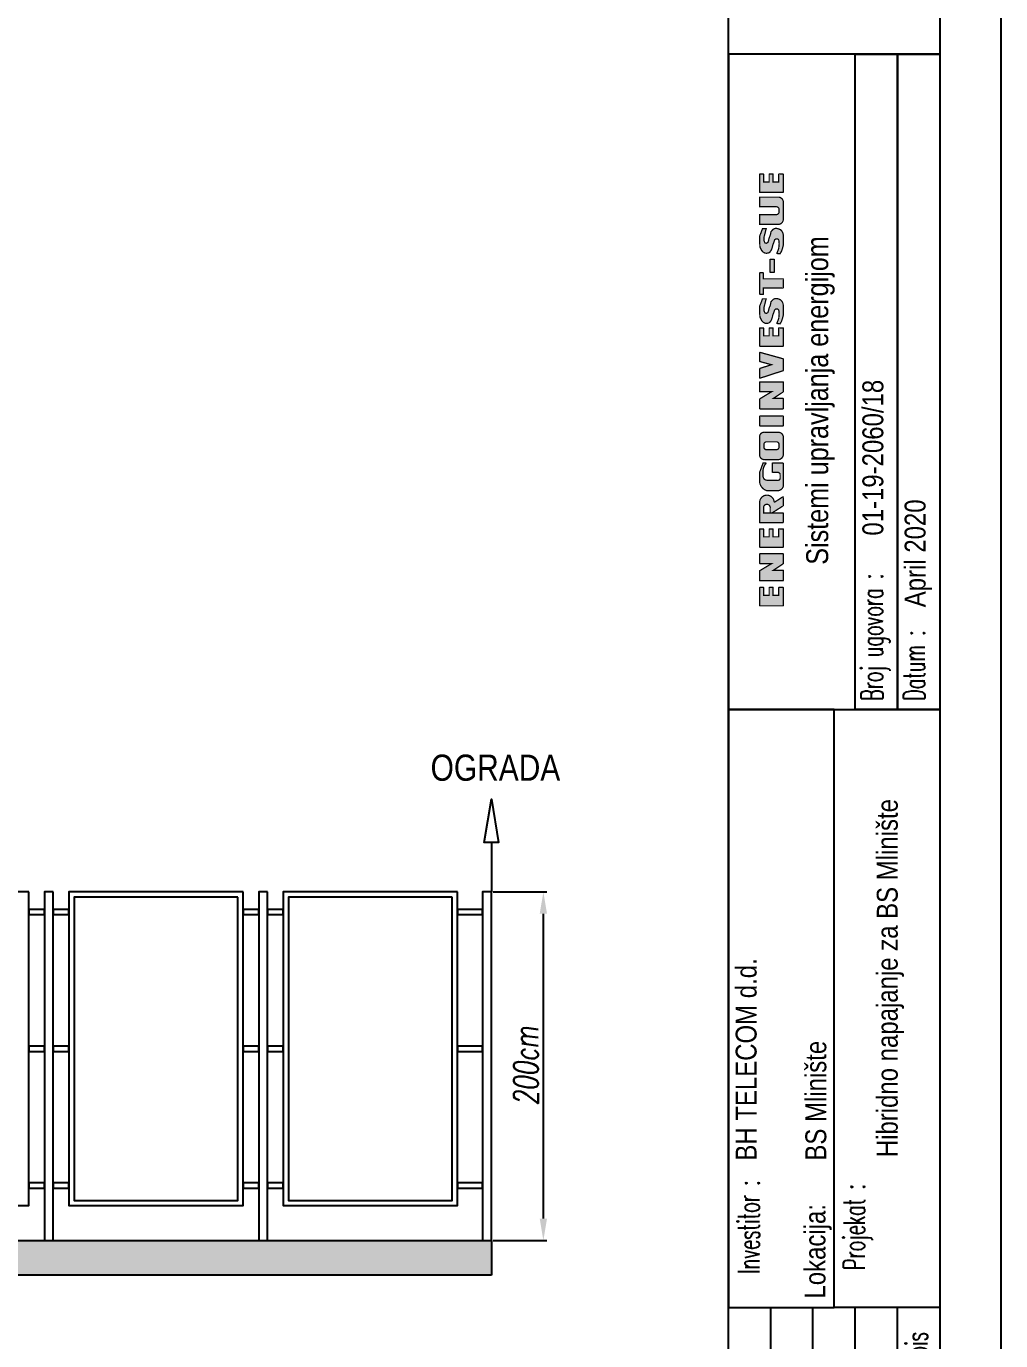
# Model space of a CAD drawing. Header units: millimetres. Extents: x 17886 to 18265, y -8727 to -7321.
# Drawn here: x 17976.7 to 18032.7, y -8158.9 to -8083.5 of the extents above; entities that cross this region are included whole.
import ezdxf

# ---------------------------------------------------------------- set-up
doc = ezdxf.new("R2010")
doc.units = ezdxf.units.MM
for name, color, linetype in [('00 uvodnice', 82, 'Continuous'), ('01-KOSTUR ORMARA', 7, 'Continuous'), ('OO cn60', 1, 'Continuous')]:
    doc.layers.add(name, color=color, linetype=linetype)
doc.layers.add('50 plava', color=5, linetype='Continuous', lineweight=0)
doc.styles.add('ARIAL NARROW', font='ARIALN.TTF')
doc.styles.add('KOTE ZA MONNTAZU', font='simplex.shx', dxfattribs={"width": 0.7, "oblique": 8, "height": 1.4})
doc.styles.add('simboli', font='symbol.ttf', dxfattribs={"width": 0.6, "height": 2.2})
doc.dimstyles.new('KOTE ZA MONTAZU u cm', dxfattribs={"dimscale": 0, "dimtxt": 1.4, "dimasz": 1.25, "dimexe": 0.2, "dimexo": 0.1, "dimgap": 0.3, "dimtad": 1, "dimlfac": 10, "dimzin": 12, "dimdsep": 46, "dimtxsty": 'KOTE ZA MONNTAZU', "dimcen": 1.25, "dimclrt": 1, "dimadec": 0, "dimazin": 0, "dimtfac": 1, "dimtmove": 0, "dimatfit": 3, "dimfxl": 1, "dimtolj": 2, "dimtzin": 0, "dimarcsym": 0})

# ---------------------------------------------------------------- blocks, each defined once
blk = doc.blocks.new('Zaglavlje A4 prazno-Sue')
at = {"layer": '50 plava', "linetype": 'Continuous'}
h = blk.add_hatch(color=152, dxfattribs=at)
h.paths.add_polyline_path([(140.2, 18.67), (140.81, 18.67, 0.414214), (140.85, 18.7), (140.85, 18.96, 0.414214), (140.81, 18.99), (140.2, 18.99), (140.2, 19.45), (140.81, 19.45, 0.414214), (140.85, 19.48), (140.85, 19.74, 0.414214), (140.81, 19.77), (139.37, 19.77, 0.414214), (139.33, 19.74), (139.33, 17.86, 0.414214), (139.37, 17.83), (140.81, 17.83, 0.414214), (140.85, 17.86), (140.85, 18.17, 0.414214), (140.81, 18.21), (140.2, 18.21)])
h.paths.add_polyline_path([(141.39, 17.86, 0.414214), (141.42, 17.83), (142.22, 17.83, 0.414214), (142.25, 17.86), (142.25, 18.64), (142.78, 17.84, 0.250765), (142.81, 17.83), (143.57, 17.83, 0.414214), (143.6, 17.86), (143.6, 19.74, 0.414214), (143.57, 19.77), (142.82, 19.77, 0.414214), (142.79, 19.74), (142.79, 18.8), (142.21, 19.76, 0.261275), (142.18, 19.77), (141.42, 19.77, 0.414214), (141.39, 19.74)])
h.paths.add_polyline_path([(144.13, 17.86, 0.414214), (144.16, 17.83), (145.61, 17.83, 0.414214), (145.64, 17.86), (145.64, 18.17, 0.414214), (145.61, 18.21), (144.99, 18.21), (144.99, 18.67), (145.61, 18.67, 0.414214), (145.64, 18.7), (145.64, 18.96, 0.414214), (145.61, 18.99), (144.99, 18.99), (144.99, 19.45), (145.61, 19.45, 0.414214), (145.64, 19.48), (145.64, 19.74, 0.414214), (145.61, 19.77), (144.16, 19.77, 0.414214), (144.13, 19.74)])
h.paths.add_polyline_path([(146.14, 17.83), (146.91, 17.83, 0.414214), (146.95, 17.86), (146.95, 18.75), (146.95, 19.45), (147.38, 19.45, -1.104988), (147.33, 18.91), (146.95, 18.91), (146.95, 18.75), (147.53, 17.84, 0.254408), (147.56, 17.83), (148.24, 17.83, 0.593374), (148.26, 17.88), (147.81, 18.58, 1), (147.81, 19.77), (146.17, 19.77, 0.414214), (146.14, 19.74)])
h.paths.add_polyline_path([(148.77, 18.31, 0.360865), (149.18, 17.82), (151.04, 17.82), (151.04, 18.7, 0.414214), (151, 18.74), (150.32, 18.74, 0.414214), (150.28, 18.7), (150.28, 18.31, -0.333333), (150.12, 18.09), (149.8, 18.09, -0.5), (149.63, 18.31), (149.63, 19.17, -0.414214), (149.96, 19.49), (150.39, 19.49, -0.2), (151.04, 19.22), (151.04, 19.49), (150.44, 19.71), (150.26, 19.78), (149.98, 19.78), (149.58, 19.78, 0.332065), (148.77, 19.17)])
h.paths.add_polyline_path([(151.32, 18.26, 0.414214), (151.75, 17.83), (153.16, 17.83, 0.396216), (153.56, 18.22), (153.56, 19.42, 0.440087), (153.16, 19.77), (151.75, 19.77, 0.443886), (151.32, 19.4)])
h.paths.add_polyline_path([(152.13, 19.2, -0.414214), (152.35, 19.42), (152.56, 19.42, -0.414214), (152.78, 19.2), (152.78, 18.4, -0.414214), (152.56, 18.18), (152.35, 18.18, -0.414214), (152.13, 18.4)], flags=16)
h.paths.add_polyline_path([(154.08, 17.86, 0.414214), (154.11, 17.83), (154.85, 17.83, 0.414214), (154.89, 17.86), (154.89, 19.74, 0.414214), (154.85, 19.77), (154.11, 19.77, 0.414214), (154.08, 19.74)])
h.paths.add_polyline_path([(156.34, 18.64), (156.87, 17.84, 0.250765), (156.9, 17.83), (157.66, 17.83, 0.414214), (157.69, 17.86), (157.69, 19.74, 0.414214), (157.66, 19.77), (156.92, 19.77, 0.414214), (156.88, 19.74), (156.88, 18.8), (156.3, 19.76, 0.261275), (156.27, 19.77), (155.51, 19.77, 0.414214), (155.48, 19.74), (155.48, 17.86, 0.414214), (155.51, 17.83), (156.31, 17.83, 0.414214), (156.34, 17.86)])
h.paths.add_polyline_path([(158.61, 17.85, 0.325009), (158.64, 17.83), (159.56, 17.83, 0.336906), (159.59, 17.85), (160.11, 19.73, 0.495992), (160.08, 19.77), (159.4, 19.77, 0.336906), (159.36, 19.75), (159.1, 18.8), (158.8, 19.75, 0.32721), (158.77, 19.77), (158.03, 19.77, 0.509423), (158, 19.73)])
h.paths.add_polyline_path([(160.61, 17.86, 0.414214), (160.64, 17.83), (162.09, 17.83, 0.414214), (162.12, 17.86), (162.12, 18.17, 0.414214), (162.09, 18.21), (161.47, 18.21), (161.47, 18.67), (162.09, 18.67, 0.414214), (162.12, 18.7), (162.12, 18.96, 0.414214), (162.09, 18.99), (161.47, 18.99), (161.47, 19.45), (162.09, 19.45, 0.414214), (162.12, 19.48), (162.12, 19.74, 0.414214), (162.09, 19.77), (160.64, 19.77, 0.414214), (160.61, 19.74)])
h.paths.add_polyline_path([(163.31, 19.22), (163.34, 19.33), (163.41, 19.37), (163.54, 19.42), (163.68, 19.42), (163.83, 19.41), (164.01, 19.36), (164.18, 19.32), (164.5, 19.24), (164.5, 19.54), (164.17, 19.66), (163.93, 19.76), (163.66, 19.76), (163.24, 19.76), (163.02, 19.75), (162.73, 19.61), (162.59, 19.49), (162.5, 19.33), (162.49, 19.19), (162.51, 19.06), (162.56, 18.95), (162.61, 18.92), (162.67, 18.87), (162.75, 18.82), (162.84, 18.78), (162.96, 18.74), (163.09, 18.71), (163.21, 18.68), (163.44, 18.59), (163.59, 18.54), (163.66, 18.46), (163.67, 18.37), (163.67, 18.3), (163.63, 18.25), (163.55, 18.2), (163.41, 18.18), (163.24, 18.17), (163.09, 18.19), (162.93, 18.2), (162.73, 18.26), (162.5, 18.36), (162.47, 18.29), (162.45, 18.1), (162.59, 18.01), (162.71, 17.96), (162.9, 17.9), (163.08, 17.85), (163.24, 17.82), (163.95, 17.82), (164.19, 17.88), (164.33, 17.97), (164.42, 18.06), (164.49, 18.21), (164.52, 18.32), (164.53, 18.44), (164.52, 18.51), (164.47, 18.64), (164.37, 18.75), (164.24, 18.85), (164.08, 18.87), (163.91, 18.92), (163.8, 18.98), (163.68, 19.01), (163.55, 19.04), (163.37, 19.1)])
h.paths.add_polyline_path([(165.39, 17.87, 0.414214), (165.42, 17.83), (166.11, 17.83, 0.414214), (166.14, 17.87), (166.14, 19.46), (166.61, 19.46, 0.414214), (166.64, 19.5), (166.64, 19.74, 0.414214), (166.61, 19.77), (164.91, 19.77, 0.414214), (164.87, 19.74), (164.87, 19.5, 0.414214), (164.91, 19.46), (165.39, 19.46)])
h = blk.add_hatch(color=152, dxfattribs=at)
h.paths.add_polyline_path([(174.09, 18.99), (174.09, 19.45), (174.71, 19.45, 0.414214), (174.74, 19.48), (174.74, 19.74, 0.414214), (174.71, 19.77), (173.26, 19.77, 0.414214), (173.23, 19.74), (173.23, 17.86, 0.414214), (173.26, 17.83), (174.71, 17.83, 0.414214), (174.74, 17.86), (174.74, 18.17, 0.414214), (174.71, 18.21), (174.09, 18.21), (174.09, 18.67), (174.71, 18.67, 0.414214), (174.74, 18.7), (174.74, 18.96, 0.414214), (174.71, 18.99)])
h.paths.add_polyline_path([(172.84, 19.77), (172.05, 19.77), (172.05, 18.4, -0.414214), (171.84, 18.18), (171.62, 18.18, -0.414214), (171.41, 18.4), (171.41, 19.77), (170.6, 19.77), (170.6, 18.26, 0.414214), (171.03, 17.83), (172.43, 17.83, 0.42682), (172.84, 18.26)])
h.paths.add_polyline_path([(170.23, 18.21), (170.27, 18.32), (170.28, 18.44), (170.27, 18.51), (170.22, 18.64), (170.12, 18.75), (169.98, 18.85), (169.83, 18.87), (169.66, 18.92), (169.54, 18.98), (169.43, 19.01), (169.3, 19.04), (169.15, 19.09), (169.11, 19.13), (169.06, 19.22), (169.08, 19.33), (169.16, 19.37), (169.29, 19.42), (169.43, 19.42), (169.58, 19.41), (169.76, 19.36), (169.93, 19.32), (170.25, 19.24), (170.25, 19.54), (169.92, 19.66), (169.68, 19.76), (169.41, 19.76), (168.99, 19.76), (168.76, 19.75), (168.47, 19.61), (168.34, 19.49), (168.25, 19.33), (168.24, 19.19), (168.26, 19.06), (168.3, 18.95), (168.36, 18.92), (168.42, 18.87), (168.5, 18.82), (168.59, 18.78), (168.71, 18.74), (168.83, 18.71), (168.96, 18.68), (169.18, 18.59), (169.34, 18.54), (169.41, 18.46), (169.42, 18.37), (169.42, 18.3), (169.38, 18.25), (169.3, 18.2), (169.16, 18.18), (168.99, 18.17), (168.83, 18.19), (168.68, 18.2), (168.47, 18.26), (168.25, 18.36), (168.21, 18.29), (168.2, 18.1), (168.34, 18.01), (168.46, 17.96), (168.64, 17.9), (168.82, 17.85), (168.99, 17.82), (169.7, 17.82), (169.94, 17.88), (170.08, 17.97), (170.17, 18.06)])
h.paths.add_polyline_path([(167.76, 18.58), (167.76, 18.9), (166.66, 18.9), (166.66, 18.58)])
at = {"color": 7, "true_color": 0xffffff}
blk.add_lwpolyline([(297, 0), (0, 0), (0, 210), (297, 210)], close=True, dxfattribs=at)
at = {"layer": '01-KOSTUR ORMARA'}
for p, q in [((7, 18.86), (81.79, 18.86)), ((7, 15.4), (81.79, 15.4)), ((7, 11.93), (81.79, 11.93)), ((7, 8.47), (81.79, 8.47))]:
    blk.add_line(p, q, dxfattribs=at)
for points in [[(7, 205), (292, 205), (292, 5), (7, 5)], [(7, 22.33), (288.53, 22.33), (288.53, 5), (7, 5)], [(81.79, 13.66), (130.83, 13.66), (130.83, 22.33), (81.79, 22.33)], [(130.83, 11.93), (184.55, 11.93), (184.55, 22.33), (130.83, 22.33)], [(184.55, 22.33), (237.86, 22.33), (237.86, 5), (184.55, 5)], [(81.79, 13.66), (130.83, 13.66), (130.83, 5), (81.79, 5)], [(130.83, 11.93), (184.55, 11.93), (184.55, 8.47), (130.83, 8.47)], [(130.83, 8.47), (184.55, 8.47), (184.55, 5), (130.83, 5)]]:
    blk.add_lwpolyline(points, close=True, dxfattribs=at)
at = {"layer": '50 plava', "color": 152, "linetype": 'Continuous', "const_width": 0.104}
for points in [[(140.81, 17.83), (139.37, 17.83, -0.414214), (139.33, 17.86), (139.33, 19.74, -0.414214), (139.37, 19.77), (140.81, 19.77, -0.414214), (140.85, 19.74), (140.85, 19.48, -0.414214), (140.81, 19.45), (140.2, 19.45), (140.2, 18.99), (140.81, 18.99, -0.414214), (140.85, 18.96), (140.85, 18.7, -0.414214), (140.81, 18.67), (140.2, 18.67), (140.2, 18.21), (140.81, 18.21, -0.414214), (140.85, 18.17), (140.85, 17.86, -0.414214)], [(141.39, 19.74), (141.39, 17.86, 0.414214), (141.42, 17.83), (142.22, 17.83, 0.414214), (142.25, 17.86), (142.25, 18.64), (142.78, 17.84, 0.250765), (142.81, 17.83), (143.57, 17.83, 0.414214), (143.6, 17.86), (143.6, 19.74, 0.414214), (143.57, 19.77), (142.82, 19.77, 0.414214), (142.79, 19.74), (142.79, 18.8), (142.21, 19.76, 0.261275), (142.18, 19.77), (141.42, 19.77, 0.414214)], [(145.61, 17.83), (144.16, 17.83, -0.414214), (144.13, 17.86), (144.13, 19.74, -0.414214), (144.16, 19.77), (145.61, 19.77, -0.414214), (145.64, 19.74), (145.64, 19.48, -0.414214), (145.61, 19.45), (144.99, 19.45), (144.99, 18.99), (145.61, 18.99, -0.414214), (145.64, 18.96), (145.64, 18.7, -0.414214), (145.61, 18.67), (144.99, 18.67), (144.99, 18.21), (145.61, 18.21, -0.414214), (145.64, 18.17), (145.64, 17.86, -0.414214)], [(151.32, 18.26), (151.32, 19.4, -0.443886), (151.75, 19.77), (153.16, 19.77, -0.459508), (153.56, 19.4), (153.56, 18.26, -0.42682), (153.16, 17.83), (151.75, 17.83, -0.414214)], [(152.13, 18.4), (152.13, 19.2, -0.414214), (152.35, 19.42), (152.56, 19.42, -0.414214), (152.78, 19.2), (152.78, 18.4, -0.414214), (152.56, 18.18), (152.35, 18.18, -0.414214)], [(154.08, 17.86), (154.08, 19.74, -0.414214), (154.11, 19.77), (154.85, 19.77, -0.414214), (154.89, 19.74), (154.89, 17.86, -0.414214), (154.85, 17.83), (154.11, 17.83, -0.414214)], [(155.48, 19.74), (155.48, 17.86, 0.414214), (155.51, 17.83), (156.31, 17.83, 0.414214), (156.34, 17.86), (156.34, 18.64), (156.87, 17.84, 0.250765), (156.9, 17.83), (157.66, 17.83, 0.414214), (157.69, 17.86), (157.69, 19.74, 0.414214), (157.66, 19.77), (156.92, 19.77, 0.414214), (156.88, 19.74), (156.88, 18.8), (156.3, 19.76, 0.261275), (156.27, 19.77), (155.51, 19.77, 0.414214)], [(158, 19.73), (158.61, 17.85, 0.325009), (158.64, 17.83), (159.56, 17.83, 0.336906), (159.59, 17.85), (160.11, 19.73, 0.495992), (160.08, 19.77), (159.4, 19.77, 0.336906), (159.36, 19.75), (159.1, 18.8), (158.8, 19.75, 0.32721), (158.77, 19.77), (158.03, 19.77, 0.509423)], [(162.09, 17.83), (160.64, 17.83, -0.414214), (160.61, 17.86), (160.61, 19.74, -0.414214), (160.64, 19.77), (162.09, 19.77, -0.414214), (162.12, 19.74), (162.12, 19.48, -0.414214), (162.09, 19.45), (161.47, 19.45), (161.47, 18.99), (162.09, 18.99, -0.414214), (162.12, 18.96), (162.12, 18.7, -0.414214), (162.09, 18.67), (161.47, 18.67), (161.47, 18.21), (162.09, 18.21, -0.414214), (162.12, 18.17), (162.12, 17.86, -0.414214)], [(164.87, 19.5), (164.87, 19.74, -0.414214), (164.91, 19.77), (166.61, 19.77, -0.414214), (166.64, 19.74), (166.64, 19.5, -0.414214), (166.61, 19.46), (166.14, 19.46), (166.14, 17.87, -0.414214), (166.11, 17.83), (165.42, 17.83, -0.414214), (165.39, 17.87), (165.39, 19.46), (164.91, 19.46, -0.414214)], [(171.41, 19.77), (171.41, 18.4, 0.414214), (171.62, 18.18), (171.84, 18.18, 0.414214), (172.05, 18.4), (172.05, 19.77), (172.84, 19.77), (172.84, 18.26, -0.42682), (172.43, 17.83), (171.03, 17.83, -0.414214), (170.6, 18.26), (170.6, 19.77)], [(174.71, 17.83), (173.26, 17.83, -0.414214), (173.23, 17.86), (173.23, 19.74, -0.414214), (173.26, 19.77), (174.71, 19.77, -0.414214), (174.74, 19.74), (174.74, 19.48, -0.414214), (174.71, 19.45), (174.09, 19.45), (174.09, 18.99), (174.71, 18.99, -0.414214), (174.74, 18.96), (174.74, 18.7, -0.414214), (174.71, 18.67), (174.09, 18.67), (174.09, 18.21), (174.71, 18.21, -0.414214), (174.74, 18.17), (174.74, 17.86, -0.414214)]]:
    blk.add_lwpolyline(points, format="xyb", close=True, dxfattribs=at)
for points in [[(146.14, 17.83), (146.14, 19.74, -0.414214), (146.17, 19.77), (147.81, 19.77, -1), (147.81, 18.58), (148.26, 17.88, -0.593374), (148.24, 17.83), (147.56, 17.83, -0.254408), (147.53, 17.84), (146.95, 18.75), (146.95, 17.86, -0.414214), (146.91, 17.83), (146.14, 17.83)], [(146.95, 18.75), (146.95, 19.45), (147.38, 19.45, -1.104988), (147.33, 18.91), (146.95, 18.91)], [(151.04, 17.82), (151.04, 18.7, 0.414214), (151, 18.74), (150.32, 18.74, 0.414214), (150.28, 18.7), (150.28, 18.31, -0.333333), (150.12, 18.09), (149.8, 18.09, -0.5), (149.63, 18.31), (149.63, 19.17, -0.414214), (149.96, 19.49), (150.39, 19.49, -0.2), (151.04, 19.22), (151.04, 19.49), (150.44, 19.71), (150.26, 19.78), (149.98, 19.78), (149.58, 19.78, 0.332065), (148.77, 19.17), (148.77, 18.31, 0.360865), (149.18, 17.82), (151.04, 17.82)]]:
    blk.add_lwpolyline(points, format="xyb", dxfattribs=at)
for points in [[(164.5, 19.24), (164.5, 19.54), (164.17, 19.66), (163.93, 19.76), (163.66, 19.76), (163.24, 19.76), (163.02, 19.75), (162.73, 19.61), (162.59, 19.49), (162.5, 19.33), (162.49, 19.19), (162.51, 19.06), (162.56, 18.95), (162.61, 18.92), (162.67, 18.87), (162.75, 18.82), (162.84, 18.78), (162.96, 18.74), (163.09, 18.71), (163.21, 18.68), (163.44, 18.59), (163.59, 18.54), (163.66, 18.46), (163.67, 18.37), (163.67, 18.3), (163.63, 18.25), (163.55, 18.2), (163.41, 18.18), (163.24, 18.17), (163.09, 18.19), (162.93, 18.2), (162.73, 18.26), (162.5, 18.36), (162.47, 18.29), (162.45, 18.1), (162.59, 18.01), (162.71, 17.96), (162.9, 17.9), (163.08, 17.85), (163.24, 17.82), (163.95, 17.82), (164.19, 17.88), (164.33, 17.97), (164.42, 18.06), (164.49, 18.21), (164.52, 18.32), (164.53, 18.44), (164.52, 18.51), (164.47, 18.64), (164.37, 18.75), (164.24, 18.85), (164.08, 18.87), (163.91, 18.92), (163.8, 18.98), (163.68, 19.01), (163.55, 19.04), (163.4, 19.09), (163.36, 19.13), (163.31, 19.22), (163.34, 19.33), (163.41, 19.37), (163.54, 19.42), (163.68, 19.42), (163.83, 19.41), (164.01, 19.36), (164.18, 19.32)], [(170.25, 19.24), (170.25, 19.54), (169.92, 19.66), (169.68, 19.76), (169.41, 19.76), (168.99, 19.76), (168.76, 19.75), (168.47, 19.61), (168.34, 19.49), (168.25, 19.33), (168.24, 19.19), (168.26, 19.06), (168.3, 18.95), (168.36, 18.92), (168.42, 18.87), (168.5, 18.82), (168.59, 18.78), (168.71, 18.74), (168.83, 18.71), (168.96, 18.68), (169.18, 18.59), (169.34, 18.54), (169.41, 18.46), (169.42, 18.37), (169.42, 18.3), (169.38, 18.25), (169.3, 18.2), (169.16, 18.18), (168.99, 18.17), (168.83, 18.19), (168.68, 18.2), (168.47, 18.26), (168.25, 18.36), (168.21, 18.29), (168.2, 18.1), (168.34, 18.01), (168.46, 17.96), (168.64, 17.9), (168.82, 17.85), (168.99, 17.82), (169.7, 17.82), (169.94, 17.88), (170.08, 17.97), (170.17, 18.06), (170.23, 18.21), (170.27, 18.32), (170.28, 18.44), (170.27, 18.51), (170.22, 18.64), (170.12, 18.75), (169.98, 18.85), (169.83, 18.87), (169.66, 18.92), (169.54, 18.98), (169.43, 19.01), (169.3, 19.04), (169.15, 19.09), (169.11, 19.13), (169.06, 19.22), (169.08, 19.33), (169.16, 19.37), (169.29, 19.42), (169.43, 19.42), (169.58, 19.41), (169.76, 19.36), (169.93, 19.32)]]:
    blk.add_lwpolyline(points, close=True, dxfattribs=at)
at = {"layer": '50 plava', "color": 152, "linetype": 'Continuous', "elevation": -0.1}
blk.add_lwpolyline([(166.66, 18.9), (167.76, 18.9), (167.76, 18.58), (166.66, 18.58)], close=True, dxfattribs=at)
at = {"layer": '00 uvodnice', "color": 0, "linetype": 'Continuous', "insert": (142.7, 15.95), "char_height": 1.8, "width": 32.6967, "attachment_point": 1, "style": 'ARIAL NARROW'}
blk.add_mtext('Sistemi upravljanja energijom', dxfattribs=at)
at = {"layer": 'OO cn60', "color": 0, "linetype": 'Continuous', "char_height": 1.7679, "style": 'simboli'}
for s, insert, width, attachment_point in [('{\\Fsimplex|c238;Investitor :}', (88.39, 21.56), 11.3046, 2), ('{\\Fsimplex|c238;Projekat :}', (88.39, 12.9), 11.3046, 2), ('{\\Fsimplex|c238;Broj ugovora :}', (131.54, 11.44), 14.0447, 1), ('{\\Fsimplex|c238;Potpis}', (77.61, 7.78), 11.3046, 2), ('{\\Fsimplex|c238;Datum :}', (131.54, 7.98), 11.3046, 1)]:
    blk.add_mtext(s, dxfattribs=dict(at, insert=insert, width=width, attachment_point=attachment_point))
blk = doc.blocks.new('*D242')
at = {"color": 0, "lineweight": -2, "transparency": 16777216}
for p, q in [((18003.536, -8133.193), (18006.623, -8133.193)), ((18006.423, -8151.943), (18006.423, -8134.443)), ((18003.536, -8153.193), (18006.623, -8153.193))]:
    blk.add_line(p, q, dxfattribs=at)
at = {"color": 0, "transparency": 16777216}
for points in [[(18006.214, -8134.443), (18006.631, -8134.443), (18006.423, -8133.193)], [(18006.214, -8151.943), (18006.631, -8151.943), (18006.423, -8153.193)]]:
    blk.add_solid(points, dxfattribs=at)
at = {"layer": 'Defpoints', "color": 0, "transparency": 16777216}
for p in [(18003.436, -8133.193), (18006.423, -8133.193), (18003.436, -8153.193)]:
    blk.add_point(p, dxfattribs=at)
at = {"color": 1, "transparency": 16777216, "insert": (18005.423, -8143.193), "char_height": 1.4, "attachment_point": 5, "rotation": 90, "style": 'KOTE ZA MONNTAZU'}
blk.add_mtext('\\A2;200cm', dxfattribs=at)

msp = doc.modelspace()

# ---------------------------------------------------------------- hatches: boundary and pattern name
h = msp.add_hatch()
h.set_pattern_fill('AR-CONC', color=4, scale=0.005)
h.set_pattern_definition([(50, (18029.7798, -370.6448), (0.910923345, -0.07969543), [0.09525, -1.04775]), (355, (18029.7798, -370.6448), (-0.17621711, 0.95528423), [0.0762, -0.83820292]), (100.451445, (18029.8557, -370.6514), (0.73470624, 0.87558876), [0.08095004, -0.89045122]), (46.1842, (18029.7798, -370.3908), (1.3553952, -0.21021164), [0.142875, -1.571625]), (96.635558, (18029.8928, -370.4083), (1.18702067, 1.23713062), [0.12142512, -1.33567804]), (351.184151, (18029.7798, -370.3908), (1.18702067, 1.23713062), [0.11429984, -1.25729866]), (21, (18029.9068, -370.4543), (0.758071956, -0.51132599), [0.09525, -1.04775]), (326, (18029.9068, -370.4543), (0.30901014, 0.92093983), [0.0762, -0.8382]), (71.451445, (18029.97, -370.4969), (1.0670821, 0.40961384), [0.08095004, -0.89044969]), (37.5, (18029.77982, -370.6448), (0.015443016, 0.422775194), [0, -0.82804, 0, -0.8509, 0, -0.841375]), (7.5, (18029.77982, -370.6448), (0.334098313, 0.500902874), [0, -0.48514, 0, -0.80899, 0, -0.320675]), (327.5, (18029.4966, -370.6448), (0.677952976, -0.02864372), [0, -0.3175, 0, -0.9906, 0, -1.31445]), (317.5, (18029.3696, -370.6448), (0.740645907, 0.127132455), [0, -0.41275, 0, -0.65786, 0, -0.93345])])
h.paths.add_polyline_path([(18003.43646, -8153.19343), (18003.43646, -8155.19343), (17903.43646, -8155.19343), (17903.43646, -8153.19343)])

# ---------------------------------------------------------------- linework, layer by layer
at = {"color": 4}
msp.add_line((17925.43646, -8153.19343), (18003.43646, -8153.19343), dxfattribs=at)
at = {"color": 1}
msp.add_lwpolyline([(18003.43646, -8130.36353), (18003.0198, -8130.36353), (18003.43646, -8127.86353), (18003.85313, -8130.36353), (18003.43646, -8130.36353), (18003.43646, -8133.19343)], dxfattribs=at)
at = {"color": 6}
for points in [[(17976.88646, -8133.19343), (17966.88646, -8133.19343), (17966.88646, -8151.19343), (17976.88646, -8151.19343)], [(17978.28646, -8133.19343), (17977.78646, -8133.19343), (17977.78646, -8153.19343), (17978.28646, -8153.19343)], [(17989.18646, -8133.19343), (17979.18646, -8133.19343), (17979.18646, -8151.19343), (17989.18646, -8151.19343)], [(17990.58646, -8133.19343), (17990.08646, -8133.19343), (17990.08646, -8153.19343), (17990.58646, -8153.19343)], [(18001.48646, -8133.19343), (17991.48646, -8133.19343), (17991.48646, -8151.19343), (18001.48646, -8151.19343)], [(18003.43646, -8133.19343), (18002.93646, -8133.19343), (18002.93646, -8153.19343), (18003.43646, -8153.19343)], [(17988.88646, -8133.49343), (17979.48646, -8133.49343), (17979.48646, -8150.89343), (17988.88646, -8150.89343)], [(18001.18646, -8133.49343), (17991.78646, -8133.49343), (17991.78646, -8150.89343), (18001.18646, -8150.89343)], [(17976.88646, -8134.19343), (17976.88646, -8134.49343), (17977.78646, -8134.49343), (17977.78646, -8134.19343)], [(17978.28646, -8134.19343), (17978.28646, -8134.49343), (17979.18646, -8134.49343), (17979.18646, -8134.19343)], [(17989.18646, -8134.19343), (17989.18646, -8134.49343), (17990.08646, -8134.49343), (17990.08646, -8134.19343)], [(17990.58646, -8134.19343), (17990.58646, -8134.49343), (17991.48646, -8134.49343), (17991.48646, -8134.19343)], [(18001.48646, -8134.19343), (18001.48646, -8134.49343), (18002.93646, -8134.49343), (18002.93646, -8134.19343)], [(17976.88646, -8142.04343), (17976.88646, -8142.34343), (17977.78646, -8142.34343), (17977.78646, -8142.04343)], [(17978.28646, -8142.04343), (17978.28646, -8142.34343), (17979.18646, -8142.34343), (17979.18646, -8142.04343)], [(17989.18646, -8142.04343), (17989.18646, -8142.34343), (17990.08646, -8142.34343), (17990.08646, -8142.04343)], [(17990.58646, -8142.04343), (17990.58646, -8142.34343), (17991.48646, -8142.34343), (17991.48646, -8142.04343)], [(18001.48646, -8142.04343), (18001.48646, -8142.34343), (18002.93646, -8142.34343), (18002.93646, -8142.04343)], [(17976.88646, -8149.89343), (17976.88646, -8150.19343), (17977.78646, -8150.19343), (17977.78646, -8149.89343)], [(17978.28646, -8149.89343), (17978.28646, -8150.19343), (17979.18646, -8150.19343), (17979.18646, -8149.89343)], [(17989.18646, -8149.89343), (17989.18646, -8150.19343), (17990.08646, -8150.19343), (17990.08646, -8149.89343)], [(17990.58646, -8149.89343), (17990.58646, -8150.19343), (17991.48646, -8150.19343), (17991.48646, -8149.89343)], [(18001.48646, -8149.89343), (18001.48646, -8150.19343), (18002.93646, -8150.19343), (18002.93646, -8149.89343)]]:
    msp.add_lwpolyline(points, close=True, dxfattribs=at)
at = {"color": 4}
msp.add_lwpolyline([(18003.43646, -8155.19343), (17903.43646, -8155.19343), (17903.43646, -8153.19343), (18003.43646, -8153.19343)], close=True, dxfattribs=at)

# ---------------------------------------------------------------- block references
at = {"xscale": 0.7, "yscale": 0.7, "zscale": 0.7, "rotation": 90}
msp.add_blockref('Zaglavlje A4 prazno-Sue', (18032.67926, -8214.30304), dxfattribs=at)

# ---------------------------------------------------------------- texts
at = {"layer": '00 uvodnice', "color": 0, "linetype": 'Continuous', "char_height": 1.2, "attachment_point": 1, "rotation": 90, "style": 'ARIAL NARROW'}
for s, insert, width in [('01-19-2060/18', (18024.73819, -8112.74049), 30.320249), ('April 2020', (18027.16394, -8116.8517), 30.320249), ('Hibridno napajanje za BS Mlinište', (18025.56535, -8148.41425), 45.4526974), ('BH TELECOM d.d.\\P\\PBS Mlinište', (18017.46278, -8148.61125), 45.4526974), ('Lokacija: ', (18021.41541, -8156.5289), 45.4526974)]:
    msp.add_mtext(s, dxfattribs=dict(at, insert=insert, width=width))
at = {"layer": '00 uvodnice', "color": 0, "linetype": 'Continuous', "insert": (18003.6704, -8125.3103), "char_height": 1.5, "width": 10.9770695, "attachment_point": 2, "style": 'ARIAL NARROW'}
msp.add_mtext('OGRADA', dxfattribs=at)

# ---------------------------------------------------------------- dimensions: what is measured, and where the dimension line sits
at = {"color": 4}
dim = msp.add_linear_dim(base=(18006.42278, -8133.19343), p1=(18003.43646, -8153.19343), p2=(18003.43646, -8133.19343), angle=90, dimstyle='KOTE ZA MONTAZU u cm', override={"dimscale": 1, "dimpost": 'cm'}, dxfattribs=at)
dim.commit()
dim.dimension.update_dxf_attribs({"geometry": '*D242', "text_midpoint": (18006.42278, -8143.19343), "dimtype": 160})

doc.saveas('drawing.dxf')
